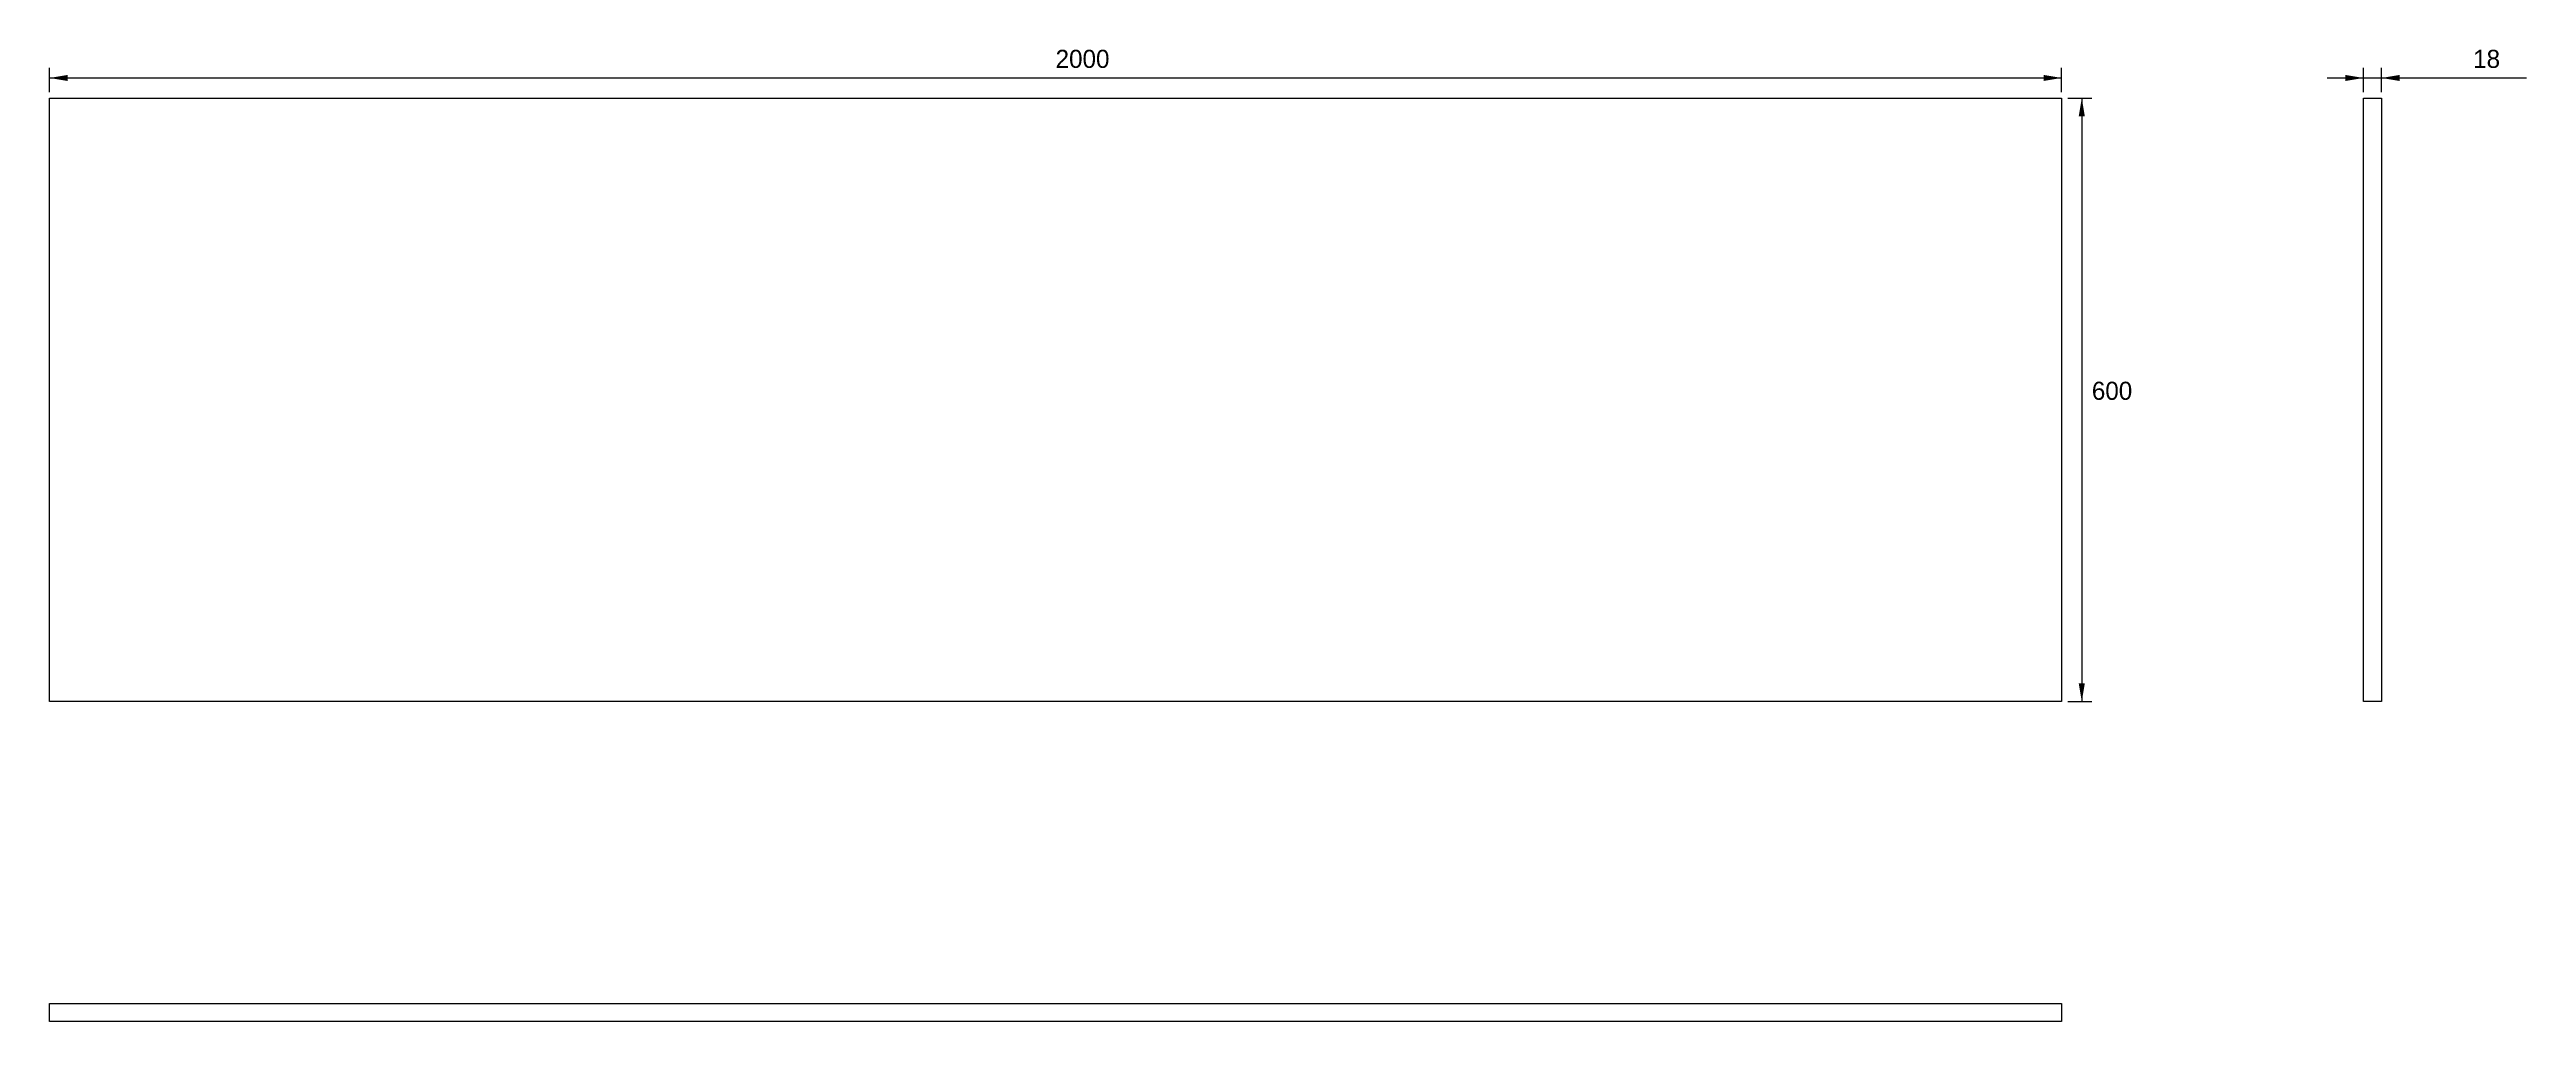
# Model space of a CAD drawing. Extents: x -2000 to 462, y -318 to 648.
import ezdxf

# ---------------------------------------------------------------- set-up
doc = ezdxf.new("R2010")
doc.units = 0
doc.header["$MEASUREMENT"] = 0
doc.layers.add('实线', color=7, linetype='Continuous')
doc.layers.add('标注', color=7, linetype='Continuous')
doc.dimstyles.get("Standard").update_dxf_attribs({"dimtxt": 0.18, "dimasz": 0.18, "dimexe": 0.18, "dimexo": 0.0625, "dimgap": 0.09, "dimtad": 0, "dimtih": 1, "dimtoh": 1, "dimdec": 4, "dimzin": 0, "dimdsep": 46, "dimtxsty": 'Standard', "dimcen": 0.09, "dimadec": 0, "dimazin": 0, "dimtfac": 1, "dimtdec": 4, "dimtofl": 0, "dimtmove": 0, "dimatfit": 3, "dimfxl": 1, "dimtolj": 1, "dimtzin": 0, "dimarcsym": 0})

# ---------------------------------------------------------------- blocks, each defined once
blk = doc.blocks.new('*U1')
at = {"layer": '标注'}
blk.add_text('2000', height=18, dxfattribs=at).set_placement((-1000, 630))
blk = doc.blocks.new('*D0')
at = {"layer": 'DEFPOINTS'}
for p in [(0, 620), (-2000, 600), (0, 600)]:
    blk.add_point(p, dxfattribs=at)
at = {"layer": '标注'}
for p, q in [((-2000, 606), (-2000, 630)), ((-2000, 620), (0, 620)), ((0, 606), (0, 630))]:
    blk.add_line(p, q, dxfattribs=at)
for points in [[(-1982, 617), (-1982, 623), (-2000, 620)], [(-18, 617), (-18, 623), (0, 620)]]:
    blk.add_solid(points, dxfattribs=at)
blk.add_blockref('*U1', (0, 0))
blk = doc.blocks.new('*U3')
at = {"layer": '标注'}
blk.add_text('600', height=18, dxfattribs=at).set_placement((30, 300))
blk = doc.blocks.new('*D2')
at = {"layer": 'DEFPOINTS'}
for p in [(0, 600), (0, 0), (20, 0)]:
    blk.add_point(p, dxfattribs=at)
at = {"layer": '标注'}
for p, q in [((6, 600), (30, 600)), ((20, 600), (20, 0)), ((6, 0), (30, 0))]:
    blk.add_line(p, q, dxfattribs=at)
for points in [[(17, 582), (23, 582), (20, 600)], [(17, 18), (23, 18), (20, 0)]]:
    blk.add_solid(points, dxfattribs=at)
blk.add_blockref('*U3', (0, 0))
blk = doc.blocks.new('*U5')
at = {"layer": '标注'}
blk.add_text('18', height=18, dxfattribs=at).set_placement((409, 630))
blk = doc.blocks.new('*D4')
at = {"layer": 'DEFPOINTS'}
for p in [(318, 620), (300, 600), (318, 600)]:
    blk.add_point(p, dxfattribs=at)
at = {"layer": '标注'}
for p, q in [((264, 620), (462, 620)), ((300, 606), (300, 630)), ((318, 606), (318, 630))]:
    blk.add_line(p, q, dxfattribs=at)
for points in [[(282, 617), (282, 623), (300, 620)], [(336, 617), (336, 623), (318, 620)]]:
    blk.add_solid(points, dxfattribs=at)
blk.add_blockref('*U5', (0, 0))

msp = doc.modelspace()

# ---------------------------------------------------------------- linework, layer by layer
at = {"layer": '实线'}
for points in [[(-2000, 0), (-2000, 600), (0, 600), (0, 0)], [(300, 0), (300, 600), (318, 600), (318, 0)], [(-2000, -318), (-2000, -300), (0, -300), (0, -318)]]:
    msp.add_lwpolyline(points, close=True, dxfattribs=at)

# ---------------------------------------------------------------- dimensions: what is measured, and where the dimension line sits
at = {"layer": '标注'}
for p1, p2, picture, middle in [((-2000, 600), (0, 600), '*D0', (-1000, 630)), ((300, 600), (318, 600), '*D4', (409, 630)), ((0, 600), (0, 0), '*D2', (30, 300))]:
    dim = msp.add_aligned_dim(p1=p1, p2=p2, distance=20, dimstyle='Standard', dxfattribs=at)
    dim.commit()
    dim.dimension.update_dxf_attribs({"geometry": picture, "text_midpoint": middle})

doc.saveas('drawing.dxf')
